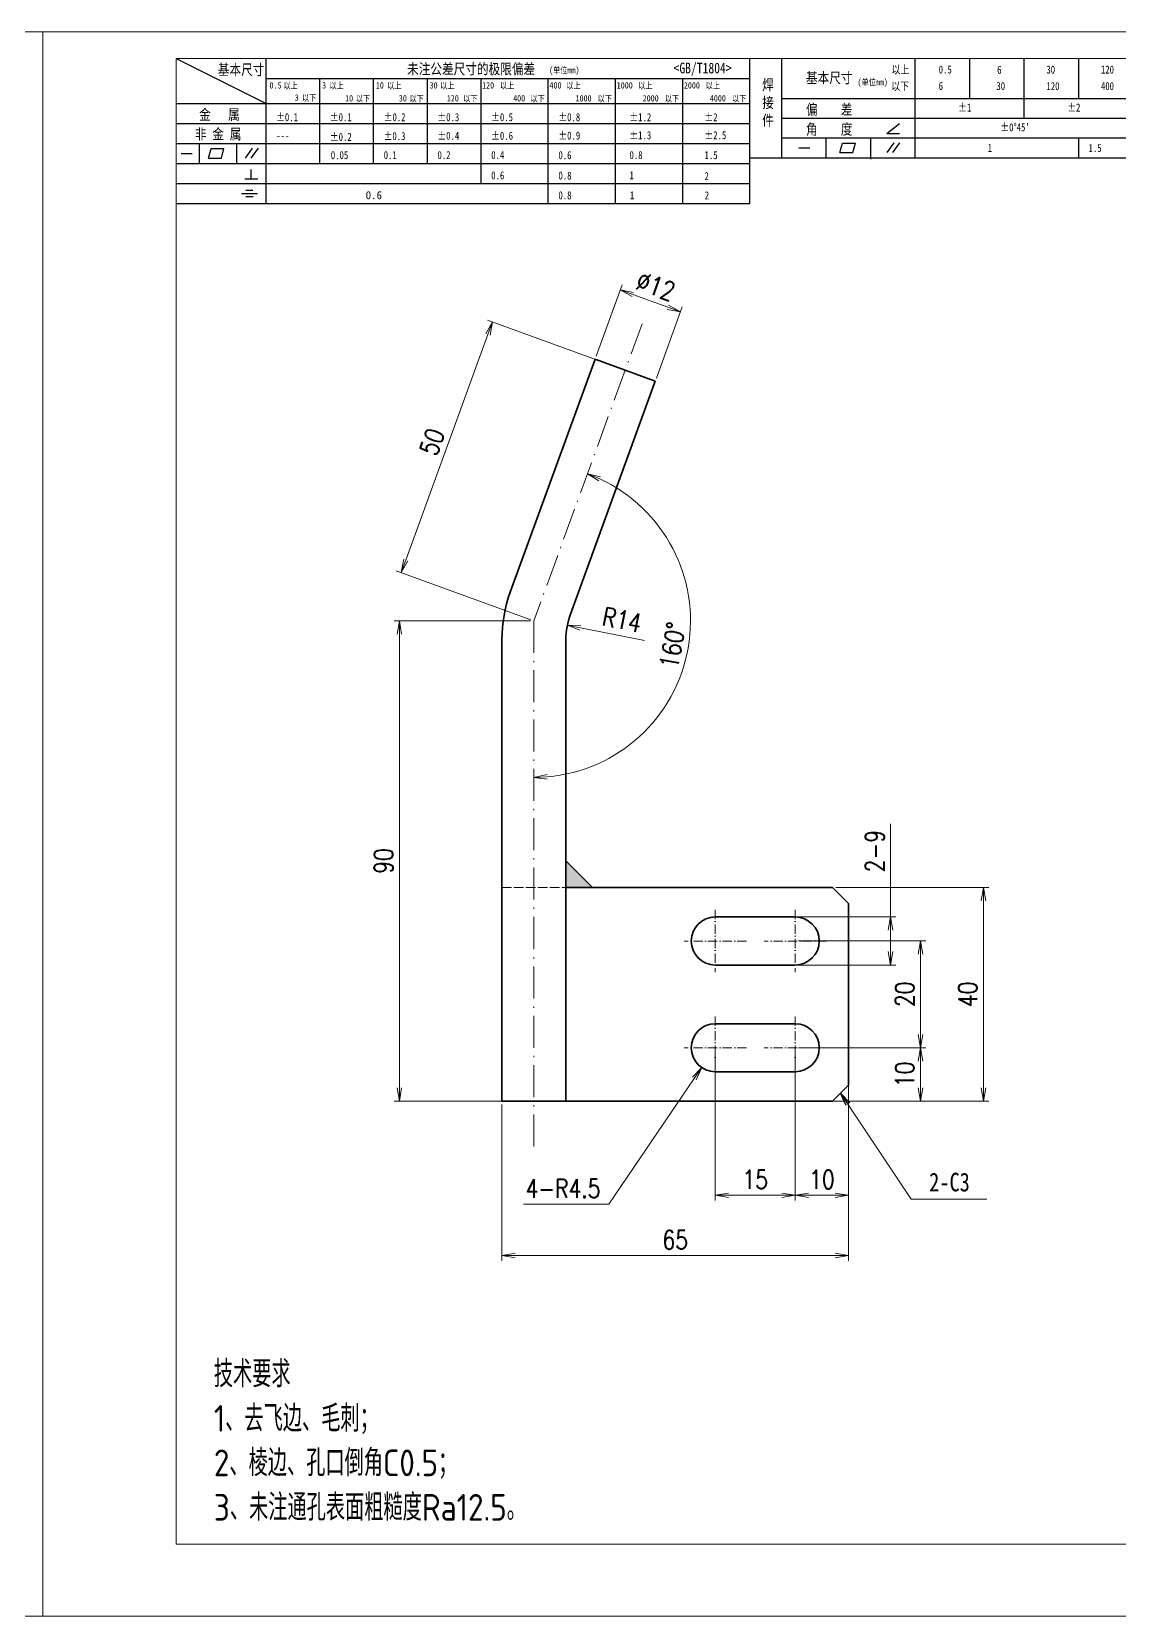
# Model space of a CAD drawing. Header units: millimetres. Extents: x -30157 to 38882, y -29543 to -7215.
# Drawn here: x -28899.2 to -28695.2, y -29542.5 to -29245.5 of the extents above; entities that cross this region are included whole.
import ezdxf
from ezdxf.enums import TextEntityAlignment as Align

# ---------------------------------------------------------------- set-up
doc = ezdxf.new("R2010")
doc.units = ezdxf.units.MM
doc.header["$LTSCALE"] = 0.5
doc.linetypes.add('DASHDOT', pattern=[18.5, 12, -3, 0.5, -3])
doc.linetypes.add('DASHED', pattern=[15, 12, -3])
for name, color, linetype, lineweight in [('图框', 7, 'Continuous', 18), ('标注线', 3, 'Continuous', 18), ('粗实线', 7, 'Continuous', 35)]:
    doc.layers.add(name, color=color, linetype=linetype, lineweight=lineweight)
doc.layers.add('图框文字', color=7, linetype='Continuous')
doc.layers.add('材质', color=7, linetype='Continuous')
doc.layers.add('打印-禁用', color=7, linetype='Continuous', lineweight=15, plot=False)
doc.styles.add('DIM', font='romans.shx', dxfattribs={"width": 0.8, "bigfont": 'bigfont.shx'})
doc.styles.add('国标', font='simfang.ttf', dxfattribs={"width": 0.8})
doc.styles.add('机械长仿宋', font='gbenor.shx', dxfattribs={"height": 1, "bigfont": 'gbcbig.shx'})
doc.dimstyles.new('DEH 1-1', dxfattribs={"dimtxt": 3.5, "dimasz": 2.5, "dimexe": 1, "dimexo": 0.625, "dimgap": 1.2, "dimtad": 1, "dimtoh": 1, "dimdsep": 46, "dimtxsty": 'DIM', "dimblk": 'OPEN', "dimcen": 0, "dimclrd": 8, "dimclre": 8, "dimclrt": 2, "dimazin": 2, "dimtfac": 0.5, "dimtmove": 0, "dimatfit": 3, "dimldrblk": 'OPEN', "dimfxl": 1, "dimtolj": 2, "dimlwd": 18, "dimlwe": 18, "dimarcsym": 0})
doc.dimstyles.new('DEH 1-1$0', dxfattribs={"dimtxt": 3.5, "dimasz": 2.5, "dimexe": 1, "dimexo": 0.625, "dimgap": 1.2, "dimtad": 1, "dimzin": 9, "dimdsep": 46, "dimtxsty": 'DIM', "dimblk": 'OPEN', "dimcen": 0, "dimclrd": 8, "dimclre": 8, "dimclrt": 2, "dimazin": 2, "dimtfac": 0.5, "dimtmove": 0, "dimatfit": 3, "dimldrblk": 'OPEN', "dimfxl": 1, "dimtolj": 2, "dimlwd": 18, "dimlwe": 18, "dimarcsym": 0})
doc.dimstyles.new('DEH 1-1$4', dxfattribs={"dimtxt": 3.5, "dimasz": 2.5, "dimexe": 1, "dimexo": 0.625, "dimgap": 1.2, "dimtad": 1, "dimtoh": 1, "dimdsep": 46, "dimtxsty": 'DIM', "dimblk": 'OPEN', "dimcen": 0, "dimclrd": 8, "dimclre": 8, "dimclrt": 2, "dimazin": 2, "dimtfac": 0.5, "dimtofl": 0, "dimtmove": 0, "dimatfit": 3, "dimldrblk": 'OPEN', "dimfxl": 1, "dimtolj": 2, "dimlwd": 18, "dimlwe": 18, "dimarcsym": 0})

# ---------------------------------------------------------------- blocks, each defined once
blk = doc.blocks.new('GZDEH零件A3图框V01版')
at = {"layer": '图框', "linetype": 'Continuous'}
for p, q in [((2882.49, -1554.46), (2882.49, -1832.96)), ((3272.49, -1554.46), (2882.49, -1554.46)), ((2882.49, -1832.96), (3272.49, -1832.96))]:
    blk.add_line(p, q, dxfattribs=at)
at = {"layer": '图框文字', "color": 9}
for p, q in [((2882.49, -1554.46), (2899.37, -1562.92)), ((2899.37, -1581.67), (2899.37, -1554.46)), ((2990.09, -1581.67), (2990.09, -1554.46)), ((2996.09, -1573.08), (2996.09, -1554.46)), ((3021.09, -1561.98), (3021.09, -1554.46)), ((3031.31, -1561.98), (3031.31, -1554.46)), ((3041.53, -1561.98), (3041.53, -1554.46)), ((3051.75, -1561.98), (3051.75, -1554.46)), ((2899.37, -1558.24), (2990.09, -1558.24)), ((2909.45, -1574.17), (2909.45, -1558.24)), ((2919.53, -1574.17), (2919.53, -1558.24)), ((2929.61, -1574.17), (2929.61, -1558.24)), ((2939.69, -1577.92), (2939.69, -1558.24)), ((2952.29, -1581.67), (2952.29, -1558.24)), ((2964.89, -1581.67), (2964.89, -1558.24)), ((2977.49, -1581.67), (2977.49, -1558.24)), ((2996.09, -1561.98), (3113.09, -1561.98)), ((3021.09, -1573.08), (3021.09, -1561.98)), ((3041.53, -1565.68), (3041.53, -1561.98)), ((2882.49, -1562.92), (2990.09, -1562.92)), ((2882.49, -1566.67), (2990.09, -1566.67)), ((2996.09, -1565.68), (3113.09, -1565.68)), ((3015.75, -1568.51), (3018.15, -1566.66)), ((2882.49, -1570.42), (2990.09, -1570.42)), ((2886.92, -1574.12), (2886.92, -1570.42)), ((2893.91, -1574.12), (2893.91, -1570.42)), ((2996.09, -1569.38), (3113.09, -1569.38)), ((3004.42, -1573.08), (3004.42, -1569.38)), ((3006.97, -1572.12), (3007.45, -1570.33)), ((3007.45, -1570.33), (3009.86, -1570.33)), ((3009.39, -1572.12), (3009.86, -1570.33)), ((3012.75, -1573.08), (3012.75, -1569.38)), ((3015.75, -1568.51), (3018.15, -1568.51)), ((3015.81, -1572.12), (3017.15, -1570.26)), ((3016.89, -1572.12), (3018.23, -1570.26)), ((3051.75, -1573.08), (3051.75, -1569.38)), ((2883.43, -1572.27), (2885.49, -1572.27)), ((2888.59, -1573.16), (2889.07, -1571.37)), ((2888.59, -1573.16), (2891, -1573.16)), ((2889.07, -1571.37), (2891.48, -1571.37)), ((2891, -1573.16), (2891.48, -1571.37)), ((2895.52, -1573.16), (2896.85, -1571.3)), ((2896.6, -1573.16), (2897.94, -1571.3)), ((2990.09, -1573.08), (3113.09, -1573.08)), ((2999.26, -1571.23), (3001.32, -1571.23)), ((3006.97, -1572.12), (3009.39, -1572.12)), ((3012.75, -1573.33), (3012.75, -1573.08)), ((2882.49, -1574.17), (2990.09, -1574.17)), ((2895.42, -1577.05), (2897.81, -1577.05)), ((2896.58, -1577.05), (2896.58, -1575.28)), ((2882.49, -1577.92), (2990.09, -1577.92)), ((2894.79, -1579.77), (2897.77, -1579.77)), ((2895.57, -1579.17), (2896.92, -1579.17)), ((2882.49, -1581.67), (2990.09, -1581.67)), ((2895.57, -1580.37), (2896.93, -1580.37))]:
    blk.add_line(p, q, dxfattribs=at)
at = {"layer": '打印-禁用', "linetype": 'Continuous'}
for p, q in [((2857.49, -1549.46), (2857.49, -1846.46)), ((3277.49, -1549.46), (2857.49, -1549.46)), ((3277.49, -1846.46), (3277.49, -1549.46)), ((2857.49, -1846.46), (3277.49, -1846.46))]:
    blk.add_line(p, q, dxfattribs=at)
at = {"layer": '图框文字', "color": 9, "style": '国标', "width": 0.8}
for s, height, p in [('基本尺寸', 2, (2890.33, -1557.58)), ('未注公差尺寸的极限偏差', 2, (2925.81, -1557.44)), ('<GB/T1804>', 2, (2975.78, -1557.27)), ('以上', 1.5, (3016.64, -1557.33)), ('0.5', 1.5, (3025.49, -1557.3)), ('6', 1.5, (3036.45, -1557.34)), ('30', 1.5, (3045.69, -1557.31)), ('120', 1.5, (3055.91, -1557.31)), ('30', 1.2, (2930.04, -1560.11)), ('基本尺寸', 2, (3000.6, -1559.1)), ('以下', 1.5, (3016.58, -1560.43)), ('6', 1.5, (3025.49, -1560.38)), ('30', 1.5, (3036.31, -1560.39)), ('120', 1.5, (3045.69, -1560.41)), ('400', 1.5, (3055.91, -1560.41)), ('金   属', 2, (2886.82, -1565.98)), ('±0.1', 1.5, (2901.27, -1566.23)), ('±0.1', 1.5, (2911.35, -1566.23)), ('±0.2', 1.5, (2921.43, -1566.23)), ('±0.3', 1.5, (2931.51, -1566.23)), ('±0.5', 1.5, (2941.59, -1566.23)), ('±0.8', 1.5, (2954.19, -1566.23)), ('±1.2', 1.5, (2967.51, -1566.23)), ('±2', 1.5, (2981.58, -1566.23)), ('偏    差', 2, (3000.6, -1565.04)), ('±1', 1.5, (3029.16, -1564.42)), ('±2', 1.5, (3049.61, -1564.42)), ('非 金 属', 2, (2886.02, -1569.65)), ('±0.3', 1.5, (2921.43, -1569.77)), ('±0.4', 1.5, (2931.51, -1569.71)), ('±0.6', 1.5, (2941.59, -1569.71)), ('±0.9', 1.5, (2954.19, -1569.68)), ('±1.3', 1.5, (2967.51, -1569.62)), ('±2.5', 1.5, (2981.58, -1569.61)), ('角    度', 2, (3000.6, -1568.74)), ("±0%%D45'", 1.5, (3037.06, -1568.12)), ('---', 1.5, (2901.27, -1569.65)), ('±0.2', 1.5, (2911.35, -1569.92)), ('1', 1.5, (3034.69, -1571.98)), ('1.5', 1.5, (3053.59, -1572.01)), ('0.1', 1.5, (2921.43, -1573.34)), ('0.2', 1.5, (2931.51, -1573.33)), ('0.4', 1.5, (2941.59, -1573.33)), ('0.6', 1.5, (2954.19, -1573.35)), ('0.8', 1.5, (2967.51, -1573.33)), ('1.5', 1.5, (2981.58, -1573.34)), ('0.6', 1.5, (2941.59, -1577.14)), ('0.8', 1.5, (2954.19, -1577.17)), ('1', 1.5, (2967.51, -1577.12)), ('2', 1.5, (2981.58, -1577.26)), ('0.8', 1.5, (2954.19, -1580.87)), ('1', 1.5, (2967.59, -1580.86)), ('2', 1.5, (2981.62, -1580.89))]:
    blk.add_text(s, height=height, dxfattribs=at).set_placement(p)
at = {"layer": '图框文字', "color": 9, "lineweight": 15, "style": '国标', "width": 0.8}
for s, p in [('(单位mm)', (2952.44, -1557.27)), ('0.5', (2900.03, -1560.11)), ('以上', (2902.64, -1560.16)), ('3', (2909.88, -1560.11)), ('以上', (2911.25, -1560.16)), ('10', (2919.96, -1560.11)), ('以上', (2922.09, -1560.16)), ('以上', (2932.02, -1560.16)), ('120', (2939.88, -1560.11)), ('以上', (2943.21, -1560.16)), ('400', (2952.52, -1560.11)), ('以上', (2955.68, -1560.16)), ('1000', (2965.12, -1560.11)), ('以上', (2969.16, -1560.16)), ('2000', (2977.72, -1560.11)), ('以上', (2981.8, -1560.16)), ('(单位mm)', (3010.27, -1559.51)), ('3', (2904.73, -1562.41)), ('以下', (2906.1, -1562.46)), ('10', (2914.19, -1562.54)), ('以下', (2916.18, -1562.59)), ('30', (2924.27, -1562.54)), ('以下', (2926.26, -1562.59)), ('120', (2933.26, -1562.54)), ('以下', (2936.34, -1562.59)), ('400', (2945.7, -1562.54)), ('以下', (2948.94, -1562.59)), ('1000', (2957.41, -1562.54)), ('以下', (2961.54, -1562.59)), ('2000', (2969.99, -1562.54)), ('以下', (2974.14, -1562.59)), ('4000', (2982.59, -1562.54)), ('以下', (2986.74, -1562.59))]:
    blk.add_text(s, height=1.2, dxfattribs=at).set_placement(p)
at = {"layer": '图框文字', "color": 9, "lineweight": 13, "style": '国标'}
blk.add_text('0.6', height=1.5, dxfattribs=at).set_placement((2918.05, -1580.85))
at = {"layer": '图框文字', "color": 9, "insert": (2992.39, -1558.41), "char_height": 2, "width": 3.1877, "attachment_point": 1, "style": '国标'}
blk.add_mtext('焊\\P接\\P件', dxfattribs=at)
at = {"layer": '图框文字', "color": 9, "insert": (2911.51, -1573.37), "char_height": 1.5, "attachment_point": 7, "style": '国标'}
blk.add_mtext_dynamic_manual_height_columns('0.05', width=5.1982, gutter_width=12.5, heights=[0], dxfattribs=at)
blk = doc.blocks.new('DEH A3')
at = {"layer": '图框'}
blk.add_blockref('GZDEH零件A3图框V01版', (-2857.49, 1846.46), dxfattribs=at)
blk = doc.blocks.new('_Open')
at = {"color": 0, "linetype": 'ByBlock', "lineweight": -2}
for p, q in [((-1, 0.17), (0, 0)), ((-1, -0.17), (0, 0)), ((0, 0), (-1, 0))]:
    blk.add_line(p, q, dxfattribs=at)
blk = doc.blocks.new('*D3250')
at = {"layer": 'Defpoints', "color": 0}
for p in [(-28748.99, -29405.95), (-28720.7, -29405.95), (-28748.99, -29445.95)]:
    blk.add_point(p, dxfattribs=at)
at = {"layer": '标注线', "color": 8, "lineweight": 18}
for p, q in [((-28748.36, -29405.95), (-28719.7, -29405.95)), ((-28720.7, -29443.45), (-28720.7, -29408.45)), ((-28748.36, -29445.95), (-28719.7, -29445.95))]:
    blk.add_line(p, q, dxfattribs=at)
at = {"layer": '标注线', "color": 8, "lineweight": 18, "xscale": 2.5, "yscale": 2.5, "zscale": 2.5}
for p, rotation in [((-28720.7, -29405.95), 90), ((-28720.7, -29445.95), 270)]:
    blk.add_blockref('_Open', p, dxfattribs=dict(at, rotation=rotation))
at = {"layer": '标注线', "color": 2, "insert": (-28723.65, -29425.95), "char_height": 3.5, "attachment_point": 5, "rotation": 90, "style": 'DIM'}
blk.add_mtext('\\A2;40', dxfattribs=at)
blk = doc.blocks.new('*D3251')
at = {"layer": 'Defpoints', "color": 0}
for p in [(-28755.99, -29435.95), (-28751.1, -29445.95), (-28732.51, -29445.95)]:
    blk.add_point(p, dxfattribs=at)
at = {"layer": '标注线', "color": 8, "lineweight": 18}
for p, q in [((-28755.36, -29435.95), (-28731.51, -29435.95)), ((-28732.51, -29438.45), (-28732.51, -29443.45)), ((-28750.48, -29445.95), (-28731.51, -29445.95))]:
    blk.add_line(p, q, dxfattribs=at)
at = {"layer": '标注线', "color": 8, "lineweight": 18, "xscale": 2.5, "yscale": 2.5, "zscale": 2.5}
for p, rotation in [((-28732.51, -29435.95), 90), ((-28732.51, -29445.95), 270)]:
    blk.add_blockref('_Open', p, dxfattribs=dict(at, rotation=rotation))
at = {"layer": '标注线', "color": 2, "insert": (-28735.46, -29440.95), "char_height": 3.5, "attachment_point": 5, "rotation": 90, "style": 'DIM'}
blk.add_mtext('\\A2;10', dxfattribs=at)
blk = doc.blocks.new('*D3252')
at = {"layer": 'Defpoints', "color": 0}
for p in [(-28755.99, -29415.95), (-28732.51, -29415.95), (-28755.99, -29435.95)]:
    blk.add_point(p, dxfattribs=at)
at = {"layer": '标注线', "color": 8, "lineweight": 18}
for p, q in [((-28755.36, -29415.95), (-28731.51, -29415.95)), ((-28732.51, -29433.45), (-28732.51, -29418.45)), ((-28755.36, -29435.95), (-28731.51, -29435.95))]:
    blk.add_line(p, q, dxfattribs=at)
at = {"layer": '标注线', "color": 8, "lineweight": 18, "xscale": 2.5, "yscale": 2.5, "zscale": 2.5}
for p, rotation in [((-28732.51, -29415.95), 90), ((-28732.51, -29435.95), 270)]:
    blk.add_blockref('_Open', p, dxfattribs=dict(at, rotation=rotation))
at = {"layer": '标注线', "color": 2, "insert": (-28735.46, -29425.95), "char_height": 3.5, "attachment_point": 5, "rotation": 90, "style": 'DIM'}
blk.add_mtext('\\A2;20', dxfattribs=at)
blk = doc.blocks.new('*D3253')
at = {"layer": 'Defpoints', "color": 0}
for p in [(-28745.99, -29432.26), (-28755.99, -29435.95), (-28745.99, -29463.61)]:
    blk.add_point(p, dxfattribs=at)
at = {"layer": '标注线', "color": 8, "lineweight": 18}
for p, q in [((-28745.99, -29432.88), (-28745.99, -29464.61)), ((-28755.99, -29436.58), (-28755.99, -29464.61)), ((-28753.49, -29463.61), (-28748.49, -29463.61))]:
    blk.add_line(p, q, dxfattribs=at)
at = {"layer": '标注线', "color": 8, "lineweight": 18, "xscale": 2.5, "yscale": 2.5, "zscale": 2.5, "rotation": 180}
blk.add_blockref('_Open', (-28755.99, -29463.61), dxfattribs=at)
at = {"layer": '标注线', "color": 8, "lineweight": 18, "xscale": 2.5, "yscale": 2.5, "zscale": 2.5}
blk.add_blockref('_Open', (-28745.99, -29463.61), dxfattribs=at)
at = {"layer": '标注线', "color": 2, "insert": (-28750.99, -29460.66), "char_height": 3.5, "attachment_point": 5, "style": 'DIM'}
blk.add_mtext('\\A2;10', dxfattribs=at)
blk = doc.blocks.new('*D3254')
at = {"layer": 'Defpoints', "color": 0}
for p in [(-28770.99, -29435.95), (-28755.99, -29435.95), (-28755.99, -29463.61)]:
    blk.add_point(p, dxfattribs=at)
at = {"layer": '标注线', "color": 8, "lineweight": 18}
for p, q in [((-28770.99, -29436.58), (-28770.99, -29464.61)), ((-28755.99, -29436.58), (-28755.99, -29464.61)), ((-28768.49, -29463.61), (-28758.49, -29463.61))]:
    blk.add_line(p, q, dxfattribs=at)
at = {"layer": '标注线', "color": 8, "lineweight": 18, "xscale": 2.5, "yscale": 2.5, "zscale": 2.5, "rotation": 180}
blk.add_blockref('_Open', (-28770.99, -29463.61), dxfattribs=at)
at = {"layer": '标注线', "color": 8, "lineweight": 18, "xscale": 2.5, "yscale": 2.5, "zscale": 2.5}
blk.add_blockref('_Open', (-28755.99, -29463.61), dxfattribs=at)
at = {"layer": '标注线', "color": 2, "insert": (-28763.49, -29460.66), "char_height": 3.5, "attachment_point": 5, "style": 'DIM'}
blk.add_mtext('\\A2;15', dxfattribs=at)
blk = doc.blocks.new('*D3255')
at = {"layer": 'Defpoints', "color": 0}
for p in [(-28761.62, -29411.45), (-28738.14, -29411.45), (-28763.49, -29420.45)]:
    blk.add_point(p, dxfattribs=at)
at = {"layer": '标注线', "color": 8, "lineweight": 18}
for p, q in [((-28738.14, -29411.45), (-28738.14, -29393.98)), ((-28761, -29411.45), (-28737.14, -29411.45)), ((-28738.14, -29417.95), (-28738.14, -29413.95)), ((-28762.86, -29420.45), (-28737.14, -29420.45))]:
    blk.add_line(p, q, dxfattribs=at)
at = {"layer": '标注线', "color": 8, "lineweight": 18, "xscale": 2.5, "yscale": 2.5, "zscale": 2.5}
for p, rotation in [((-28738.14, -29411.45), 90), ((-28738.14, -29420.45), 270)]:
    blk.add_blockref('_Open', p, dxfattribs=dict(at, rotation=rotation))
at = {"layer": '标注线', "color": 2, "insert": (-28741.09, -29399.12), "char_height": 3.5, "attachment_point": 5, "rotation": 90, "style": 'DIM'}
blk.add_mtext('\\A2;{\\Fromans,bigfont|c134;2-}9', dxfattribs=at)
blk = doc.blocks.new('*D3256')
at = {"layer": 'Defpoints', "color": 0}
for p in [(-28770.99, -29435.95), (-28773.52, -29439.67)]:
    blk.add_point(p, dxfattribs=at)
at = {"layer": '标注线', "color": 8, "lineweight": 18}
for p, q in [((-28790.92, -29465.26), (-28774.92, -29441.74)), ((-28806.92, -29465.26), (-28790.92, -29465.26))]:
    blk.add_line(p, q, dxfattribs=at)
at = {"layer": '标注线', "color": 8, "lineweight": 18, "xscale": 2.5, "yscale": 2.5, "zscale": 2.5, "rotation": 55.78081785469984}
blk.add_blockref('_Open', (-28773.52, -29439.67), dxfattribs=at)
at = {"layer": '标注线', "color": 2, "insert": (-28799.52, -29462.31), "char_height": 3.5, "attachment_point": 5, "style": 'DIM'}
blk.add_mtext('\\A2;{\\Fromans,bigfont|c134;4-}R4.5', dxfattribs=at)
blk = doc.blocks.new('*D3257')
at = {"layer": 'Defpoints', "color": 0}
for p in [(-28745.99, -29442.95), (-28810.99, -29445.95), (-28745.99, -29474.91)]:
    blk.add_point(p, dxfattribs=at)
at = {"layer": '标注线', "color": 8, "lineweight": 18}
for p, q in [((-28745.99, -29443.58), (-28745.99, -29475.91)), ((-28810.99, -29446.58), (-28810.99, -29475.91)), ((-28808.49, -29474.91), (-28748.49, -29474.91))]:
    blk.add_line(p, q, dxfattribs=at)
at = {"layer": '标注线', "color": 8, "lineweight": 18, "xscale": 2.5, "yscale": 2.5, "zscale": 2.5, "rotation": 180}
blk.add_blockref('_Open', (-28810.99, -29474.91), dxfattribs=at)
at = {"layer": '标注线', "color": 8, "lineweight": 18, "xscale": 2.5, "yscale": 2.5, "zscale": 2.5}
blk.add_blockref('_Open', (-28745.99, -29474.91), dxfattribs=at)
at = {"layer": '标注线', "color": 2, "insert": (-28778.49, -29471.96), "char_height": 3.5, "attachment_point": 5, "style": 'DIM'}
blk.add_mtext('\\A2;65', dxfattribs=at)
blk = doc.blocks.new('*D3260')
at = {"layer": 'Defpoints', "color": 0}
for p in [(-28798.72, -29356.77), (-28784.99, -29359.48)]:
    blk.add_point(p, dxfattribs=at)
at = {"layer": '标注线', "color": 8, "lineweight": 18}
blk.add_line((-28784.27, -29359.62), (-28796.27, -29357.25), dxfattribs=at)
at = {"layer": '标注线', "color": 8, "lineweight": 18, "xscale": 2.5, "yscale": 2.5, "zscale": 2.5, "rotation": 168.8468067106415}
blk.add_blockref('_Open', (-28798.72, -29356.77), dxfattribs=at)
at = {"layer": '标注线', "color": 2, "insert": (-28788.47, -29355.78), "char_height": 3.5, "attachment_point": 5, "rotation": 348.8468, "style": 'DIM'}
blk.add_mtext('\\A2;R14', dxfattribs=at)
blk = doc.blocks.new('*D3261')
at = {"layer": 'Defpoints', "color": 0}
for p in [(-28804.99, -29355.95), (-28830.22, -29445.95), (-28802.41, -29445.95)]:
    blk.add_point(p, dxfattribs=at)
at = {"layer": '标注线', "color": 8, "lineweight": 18}
for p, q in [((-28805.61, -29355.95), (-28831.22, -29355.95)), ((-28830.22, -29358.45), (-28830.22, -29443.45)), ((-28803.03, -29445.95), (-28831.22, -29445.95))]:
    blk.add_line(p, q, dxfattribs=at)
at = {"layer": '标注线', "color": 8, "lineweight": 18, "xscale": 2.5, "yscale": 2.5, "zscale": 2.5}
for p, rotation in [((-28830.22, -29355.95), 90), ((-28830.22, -29445.95), 270)]:
    blk.add_blockref('_Open', p, dxfattribs=dict(at, rotation=rotation))
at = {"layer": '标注线', "color": 2, "insert": (-28833.17, -29400.95), "char_height": 3.5, "attachment_point": 5, "rotation": 90, "style": 'DIM'}
blk.add_mtext('\\A2;90', dxfattribs=at)
blk = doc.blocks.new('*D3262')
at = {"layer": 'Defpoints', "color": 0}
for p in [(-28812.76, -29299.92), (-28787.89, -29308.97), (-28804.99, -29355.95)]:
    blk.add_point(p, dxfattribs=at)
at = {"layer": '标注线', "color": 8, "lineweight": 18}
for p, q in [((-28788.47, -29308.75), (-28813.7, -29299.57)), ((-28829, -29344.55), (-28813.61, -29302.26)), ((-28805.57, -29355.74), (-28830.8, -29346.56))]:
    blk.add_line(p, q, dxfattribs=at)
at = {"layer": '标注线', "color": 8, "lineweight": 18, "xscale": 2.5, "yscale": 2.5, "zscale": 2.5}
for p, rotation in [((-28812.76, -29299.92), 69.9999629625028), ((-28829.86, -29346.9), 249.9999629625028)]:
    blk.add_blockref('_Open', p, dxfattribs=dict(at, rotation=rotation))
at = {"layer": '标注线', "color": 2, "insert": (-28824.08, -29322.4), "char_height": 3.5, "attachment_point": 5, "rotation": 70, "style": 'DIM'}
blk.add_mtext('\\A2;50', dxfattribs=at)
blk = doc.blocks.new('*D3263')
at = {"layer": 'Defpoints', "color": 0}
for p in [(-28784.71, -29300.25), (-28804.99, -29355.95), (-28804.99, -29355.95), (-28781.45, -29373.48), (-28804.99, -29454.6)]:
    blk.add_point(p, dxfattribs=at)
at = {"layer": '标注线', "color": 8, "lineweight": 18}
blk.add_arc((-28804.99, -29355.95), 29.35, 274.8826, 65.1175, dxfattribs=at)
at = {"layer": '标注线', "color": 8, "lineweight": 18, "xscale": 2.5, "yscale": 2.5, "zscale": 2.5}
for p, rotation in [((-28794.95, -29328.38), 157.5587407934363), ((-28804.99, -29385.3), 182.4412761350823)]:
    blk.add_blockref('_Open', p, dxfattribs=dict(at, rotation=rotation))
at = {"layer": '标注线', "color": 2, "insert": (-28778.99, -29360.54), "char_height": 3.5, "attachment_point": 5, "rotation": 80, "style": 'DIM'}
blk.add_mtext('\\A2;160°', dxfattribs=at)
blk = doc.blocks.new('*D3264')
at = {"layer": 'Defpoints', "color": 0}
for p in [(-28777.52, -29298.03), (-28793.52, -29306.92), (-28782.25, -29311.02)]:
    blk.add_point(p, dxfattribs=at)
at = {"layer": '标注线', "color": 8, "lineweight": 18}
for p, q in [((-28793.31, -29306.33), (-28788.46, -29292.99)), ((-28786.45, -29294.78), (-28779.87, -29297.18)), ((-28782.03, -29310.43), (-28777.18, -29297.09))]:
    blk.add_line(p, q, dxfattribs=at)
at = {"layer": '标注线', "color": 8, "lineweight": 18, "xscale": 2.5, "yscale": 2.5, "zscale": 2.5}
for p, rotation in [((-28788.8, -29293.93), 159.9999629624969), ((-28777.52, -29298.03), 339.9999629624969)]:
    blk.add_blockref('_Open', p, dxfattribs=dict(at, rotation=rotation))
at = {"layer": '标注线', "color": 2, "insert": (-28782.15, -29293.21), "char_height": 3.5, "attachment_point": 5, "rotation": 340, "style": 'DIM'}
blk.add_mtext('\\A2;%%c12', dxfattribs=at)
blk = doc.blocks.new('WELDING_5')
at = {"layer": '粗实线'}
blk.add_hatch(color=256, dxfattribs=at).paths.add_polyline_path([(0, 5), (0, 0), (5, 0)])
for q in [(0, 5), (5, 0)]:
    blk.add_line((0, 0), q, dxfattribs=at)
blk.add_lwpolyline([(0, 5), (5, 0)], dxfattribs=at)

msp = doc.modelspace()

# ---------------------------------------------------------------- linework, layer by layer
at = {"color": 2, "linetype": 'DASHDOT', "lineweight": 13}
for p, q in [((-28784.714, -29300.251), (-28804.988, -29355.952)), ((-28804.988, -29355.952), (-28804.988, -29454.6))]:
    msp.add_line(p, q, dxfattribs=at)
at = {"color": 7, "lineweight": 35}
for p, q in [((-28809.42, -29350.586), (-28793.525, -29306.915)), ((-28798.143, -29354.69), (-28782.248, -29311.019)), ((-28810.988, -29445.952), (-28810.988, -29359.478)), ((-28798.988, -29445.952), (-28798.988, -29359.478)), ((-28810.988, -29445.952), (-28810.988, -29405.952)), ((-28798.988, -29405.952), (-28748.988, -29405.952)), ((-28745.988, -29408.952), (-28745.988, -29442.952)), ((-28748.988, -29445.952), (-28810.988, -29445.952))]:
    msp.add_line(p, q, dxfattribs=at)
at = {"color": 7, "lineweight": 35, "ltscale": 0.3}
for p, q in [((-28793.525, -29306.915), (-28782.248, -29311.019)), ((-28810.988, -29445.952), (-28798.988, -29445.952))]:
    msp.add_line(p, q, dxfattribs=at)
at = {"color": 1, "linetype": 'DASHED', "lineweight": 13, "ltscale": 0.3}
msp.add_line((-28810.988, -29405.952), (-28798.988, -29405.952), dxfattribs=at)
at = {"color": 7, "lineweight": 35, "ltscale": 0.106066}
for p, q in [((-28748.988, -29405.952), (-28745.988, -29408.952)), ((-28745.988, -29442.952), (-28748.988, -29445.952))]:
    msp.add_line(p, q, dxfattribs=at)
at = {"color": 2, "linetype": 'DASHDOT', "lineweight": 13, "ltscale": 0.2925}
for p, q in [((-28770.988, -29410.102), (-28770.988, -29421.802)), ((-28755.988, -29410.102), (-28755.988, -29421.802)), ((-28770.988, -29430.102), (-28770.988, -29441.802)), ((-28755.988, -29430.102), (-28755.988, -29441.802))]:
    msp.add_line(p, q, dxfattribs=at)
at = {"color": 7, "lineweight": 35, "ltscale": 0.375}
for p, q in [((-28770.988, -29411.452), (-28755.988, -29411.452)), ((-28755.988, -29420.452), (-28770.988, -29420.452)), ((-28770.988, -29431.452), (-28755.988, -29431.452)), ((-28755.988, -29440.452), (-28770.988, -29440.452))]:
    msp.add_line(p, q, dxfattribs=at)
at = {"color": 2, "linetype": 'DASHDOT', "lineweight": 13, "ltscale": 0.292499}
for p, q in [((-28765.138, -29415.952), (-28776.838, -29415.952)), ((-28750.138, -29415.952), (-28761.838, -29415.952)), ((-28765.138, -29435.952), (-28776.838, -29435.952)), ((-28750.138, -29435.952), (-28761.838, -29435.952))]:
    msp.add_line(p, q, dxfattribs=at)
at = {"color": 7, "lineweight": 35}
for centre, radius, start, end in [((-28784.988, -29359.478), 26, 160, 180.00001), ((-28784.988, -29359.478), 14, 160, 180.00001), ((-28770.988, -29415.952), 4.5, 90, 270), ((-28755.988, -29415.952), 4.5, 270, 90), ((-28770.988, -29435.952), 4.5, 90, 270), ((-28755.988, -29435.952), 4.5, 270, 90)]:
    msp.add_arc(centre, radius, start, end, dxfattribs=at)

# ---------------------------------------------------------------- block references
at = {"layer": '图框'}
for p in [(-29317.091, -29542.523), (-28897.091, -29542.523)]:
    msp.add_blockref('DEH A3', p, dxfattribs=at)
at = {"layer": '标注线'}
msp.add_blockref('WELDING_5', (-28798.988, -29405.952), dxfattribs=at)

# ---------------------------------------------------------------- texts
at = {"layer": '材质', "color": 3, "style": '国标', "width": 0.8}
msp.add_text('2-C3', height=3.5, dxfattribs=at).set_placement((-28727.064, -29462.887), align=Align.CENTER)
at = {"layer": '标注线', "color": 2, "insert": (-28865, -29524.597), "char_height": 5, "width": 114.82461, "attachment_point": 7, "style": '机械长仿宋'}
msp.add_mtext('\\A2;技术要求\\P1、去飞边、毛刺；\\P2、棱边、孔口倒角C0.5；\\P3、未注通孔表面粗糙度Ra12.5。', dxfattribs=at)

# ---------------------------------------------------------------- dimensions: what is measured, and where the dimension line sits
at = {"layer": '标注线'}
dim = msp.add_aligned_dim(p1=(-28793.525, -29306.915), p2=(-28782.248, -29311.019), distance=13.819, dimstyle='DEH 1-1$0', override={"dimpost": '%%c<>'}, dxfattribs=at)
dim.commit()
dim.dimension.update_dxf_attribs({"geometry": '*D3264', "text_midpoint": (-28782.151, -29293.21)})
dim = msp.add_aligned_dim(p1=(-28804.988, -29355.952), p2=(-28787.887, -29308.967), distance=26.465, dimstyle='DEH 1-1$0', dxfattribs=at)
dim.commit()
dim.dimension.update_dxf_attribs({"geometry": '*D3262', "text_midpoint": (-28824.079, -29322.399)})
dim = msp.add_angular_dim_2l(base=(-28781.449, -29373.476), line1=((-28804.988, -29355.952), (-28804.988, -29454.6)), line2=((-28784.714, -29300.251), (-28804.988, -29355.952)), dimstyle='DEH 1-1', dxfattribs=at)
dim.commit()
dim.dimension.update_dxf_attribs({"geometry": '*D3263', "text_midpoint": (-28778.993, -29360.535)})
dim = msp.add_radius_dim(center=(-28784.988, -29359.478), mpoint=(-28798.723, -29356.77), dimstyle='DEH 1-1$4', dxfattribs=at)
dim.commit()
dim.dimension.update_dxf_attribs({"geometry": '*D3260', "text_midpoint": (-28789.043, -29358.679), "dimtype": 164})
for base, p1, p2, picture, middle in [((-28830.221, -29445.952), (-28804.988, -29355.952), (-28802.405, -29445.952), '*D3261', (-28833.171, -29400.952)), ((-28720.701, -29405.952), (-28748.988, -29445.952), (-28748.988, -29405.952), '*D3250', (-28723.651, -29425.952)), ((-28732.512, -29415.952), (-28755.988, -29435.952), (-28755.988, -29415.952), '*D3252', (-28735.462, -29425.952)), ((-28732.512, -29445.952), (-28755.988, -29435.952), (-28751.101, -29445.952), '*D3251', (-28735.462, -29440.952))]:
    dim = msp.add_linear_dim(base=base, p1=p1, p2=p2, angle=90, dimstyle='DEH 1-1$0', dxfattribs=at)
    dim.commit()
    dim.dimension.update_dxf_attribs({"geometry": picture, "text_midpoint": middle})
dim = msp.add_linear_dim(base=(-28738.137, -29411.452), p1=(-28763.488, -29420.452), p2=(-28761.624, -29411.452), angle=90, text='{\\Fromans,bigfont|c134;2-}<>', dimstyle='DEH 1-1$0', dxfattribs=at)
dim.commit()
dim.dimension.update_dxf_attribs({"geometry": '*D3255', "text_midpoint": (-28738.137, -29399.118), "dimtype": 160})
for base, p1, p2, picture, middle in [((-28745.988, -29463.605), (-28755.988, -29435.952), (-28745.988, -29432.26), '*D3253', (-28750.988, -29460.655)), ((-28755.988, -29463.605), (-28770.988, -29435.952), (-28755.988, -29435.952), '*D3254', (-28763.488, -29460.655)), ((-28745.988, -29474.909), (-28810.988, -29445.952), (-28745.988, -29442.952), '*D3257', (-28778.488, -29471.959))]:
    dim = msp.add_linear_dim(base=base, p1=p1, p2=p2, dimstyle='DEH 1-1$0', dxfattribs=at)
    dim.commit()
    dim.dimension.update_dxf_attribs({"geometry": picture, "text_midpoint": middle})
dim = msp.add_radius_dim(center=(-28770.988, -29435.952), mpoint=(-28773.518, -29439.673), text='{\\Fromans,bigfont|c134;4-}<>', dimstyle='DEH 1-1$4', dxfattribs=at)
dim.commit()
dim.dimension.update_dxf_attribs({"geometry": '*D3256', "text_midpoint": (-28799.522, -29465.264), "dimtype": 164})

# ---------------------------------------------------------------- leaders
msp.add_leader([(-28747.488, -29444.452), (-28734.249, -29464.313), (-28720.041, -29464.313)], dimstyle='DEH 1-1', override={"dimgap": 1.2, "dimtad": 1}, dxfattribs=at)

doc.saveas('drawing.dxf')
